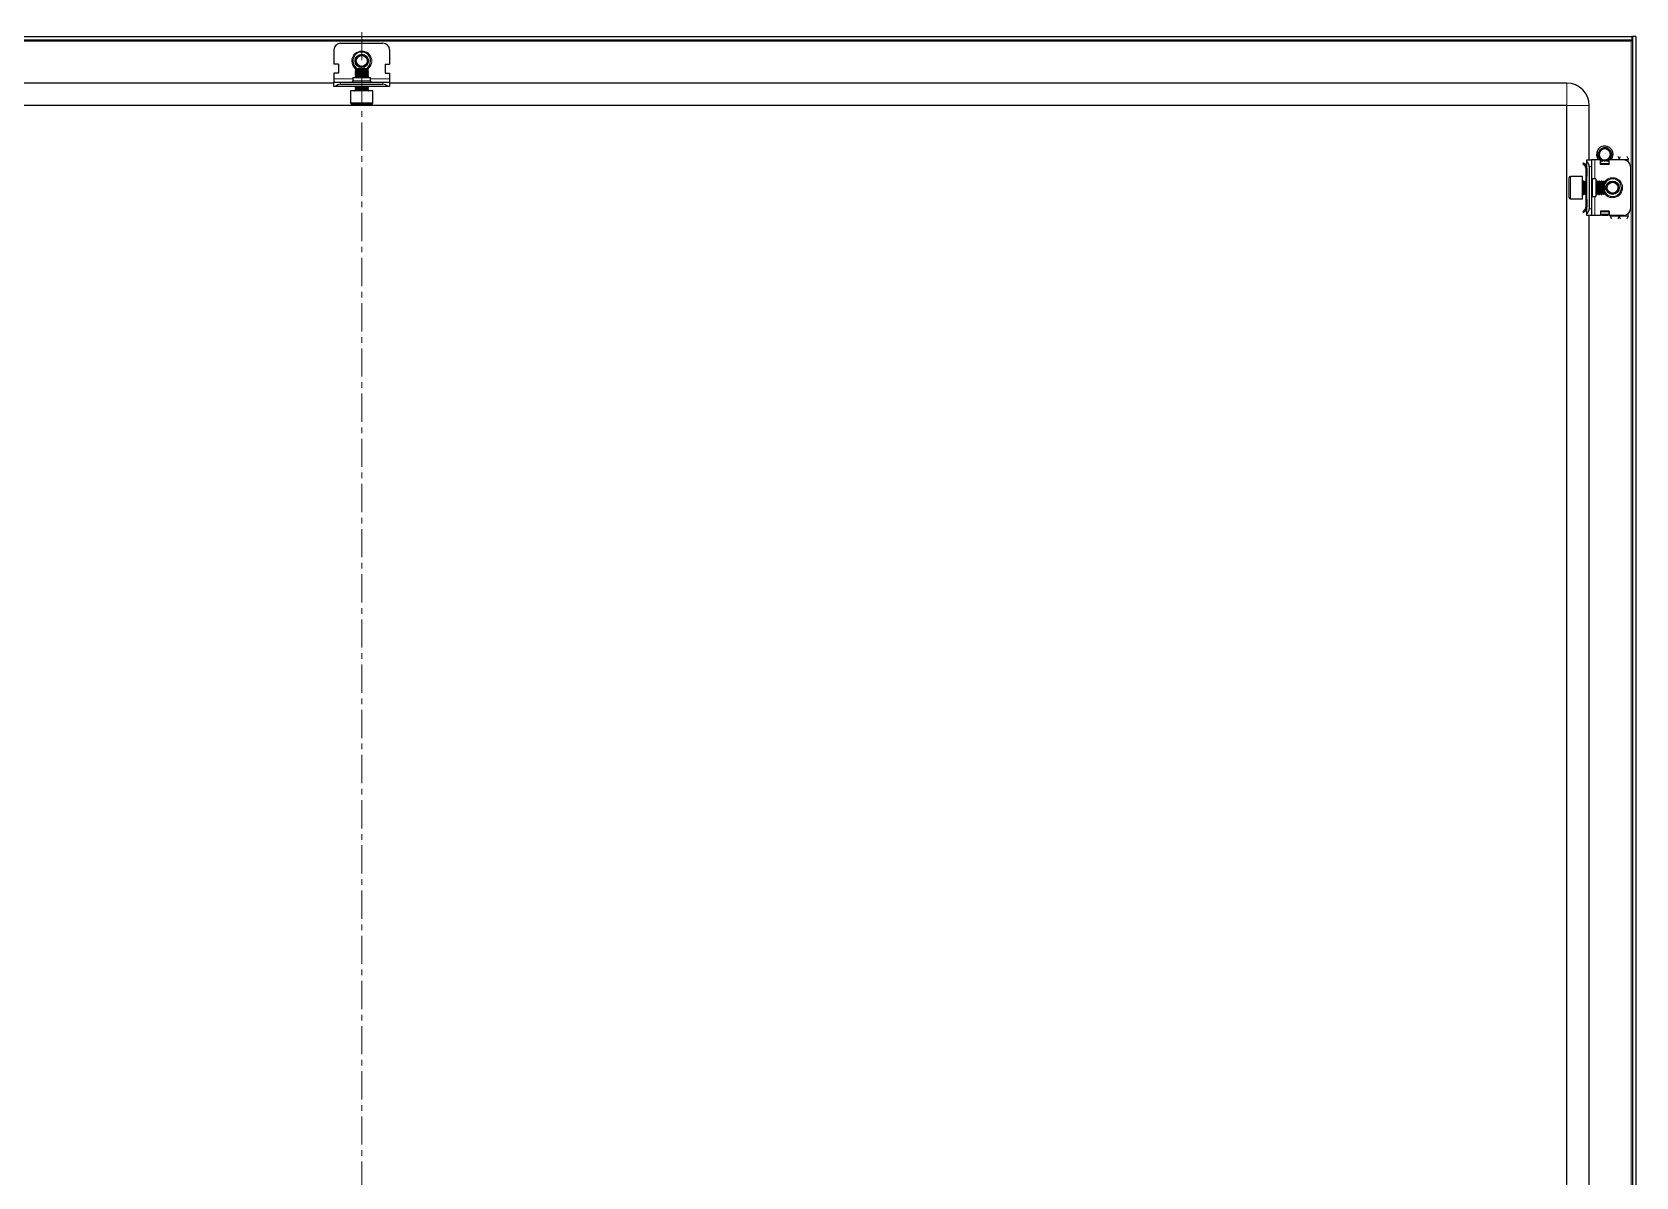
# Model space of a CAD drawing. Header units: millimetres. Extents: x -672 to 2148, y -979 to 1408.
# Drawn here: x 1427 to 2148, y 787 to 1302 of the extents above; entities that cross this region are included whole.
import ezdxf

# ---------------------------------------------------------------- set-up
doc = ezdxf.new("R2010")
doc.units = ezdxf.units.MM
doc.linetypes.add('CENTERX2', pattern=[20.32, 12.7, -2.54, 2.54, -2.54])
doc.layers.add('FORMAT', color=7, linetype='Continuous')

msp = doc.modelspace()

# ---------------------------------------------------------------- linework, layer by layer
at = {"color": 7, "linetype": 'Continuous', "lineweight": 25}
for p, q in [((1003.52, 1300.39), (2146.12, 1300.39)), ((1003.52, 1298.89), (2146.12, 1298.89)), ((2145.97, 1298.89), (2145.72, 1298.29)), ((2146.12, 1298.89), (2146.12, 1300.39)), ((2147.82, 1300.39), (2146.32, 1300.39)), ((2146.32, 1300.39), (2146.32, -860.61)), ((2147.82, 1300.39), (2147.82, -860.61)), ((1562.32, 1294.39), (1562.32, 1287.89)), ((1565.32, 1297.39), (1584.32, 1297.39)), ((1587.32, 1294.39), (1587.32, 1287.89)), ((1564.32, 1287.89), (1562.32, 1287.89)), ((1562.32, 1283.89), (1562.32, 1281.39)), ((1564.32, 1283.89), (1562.32, 1283.89)), ((1564.32, 1287.89), (1564.32, 1283.89)), ((1572.38, 1285.89), (1571.82, 1285.33)), ((1571.82, 1285.33), (1571.82, 1285.28)), ((1577.82, 1285.33), (1571.82, 1285.33)), ((1571.82, 1285.28), (1572.38, 1284.89)), ((1572.3, 1285.28), (1571.82, 1285.28)), ((1572.38, 1284.89), (1571.82, 1284.5)), ((1571.82, 1284.5), (1571.82, 1284.28)), ((1572.3, 1284.5), (1571.82, 1284.5)), ((1571.82, 1284.28), (1572.38, 1283.89)), ((1572.3, 1284.28), (1571.82, 1284.28)), ((1572.38, 1283.89), (1571.82, 1283.5)), ((1577.82, 1285.28), (1572.3, 1285.28)), ((1577.82, 1284.5), (1572.3, 1284.5)), ((1577.82, 1284.28), (1572.3, 1284.28)), ((1577.27, 1285.89), (1572.38, 1285.89)), ((1572.76, 1284.89), (1572.38, 1284.89)), ((1572.76, 1283.89), (1572.38, 1283.89)), ((1577.27, 1284.89), (1572.76, 1284.89)), ((1577.27, 1283.89), (1572.76, 1283.89)), ((1577.82, 1285.33), (1577.27, 1285.89)), ((1577.27, 1284.89), (1577.82, 1285.28)), ((1577.82, 1284.5), (1577.27, 1284.89)), ((1577.27, 1283.89), (1577.82, 1284.28)), ((1577.82, 1283.5), (1577.27, 1283.89)), ((1577.82, 1285.28), (1577.82, 1285.33)), ((1577.82, 1284.28), (1577.82, 1284.5)), ((1585.32, 1287.89), (1587.32, 1287.89)), ((1585.32, 1287.89), (1585.32, 1283.89)), ((1585.32, 1283.89), (1587.32, 1283.89)), ((1587.32, 1283.89), (1587.32, 1281.39)), ((1562.32, 1279.39), (1032.82, 1279.39)), ((1562.32, 1281.39), (1562.32, 1279.89)), ((1562.32, 1277.89), (1562.32, 1279.89)), ((1562.32, 1279.89), (1565.32, 1279.89)), ((1563.09, 1277.89), (1562.32, 1277.89)), ((1586.56, 1277.89), (1563.09, 1277.89)), ((1565.32, 1279.89), (1584.32, 1279.89)), ((1565.32, 1278.89), (1584.32, 1278.89)), ((1570.82, 1281.89), (1570.82, 1280.39)), ((1570.82, 1281.89), (1578.82, 1281.89)), ((1571.82, 1283.5), (1571.82, 1283.28)), ((1572.3, 1283.5), (1571.82, 1283.5)), ((1571.82, 1283.28), (1572.38, 1282.89)), ((1572.3, 1283.28), (1571.82, 1283.28)), ((1572.38, 1282.89), (1571.82, 1282.5)), ((1571.82, 1282.5), (1571.82, 1282.28)), ((1572.3, 1282.5), (1571.82, 1282.5)), ((1571.82, 1282.28), (1572.38, 1281.89)), ((1572.3, 1282.28), (1571.82, 1282.28)), ((1572.38, 1277.89), (1571.82, 1277.5)), ((1571.82, 1277.5), (1571.82, 1277.28)), ((1572.3, 1277.5), (1571.82, 1277.5)), ((1571.82, 1277.28), (1572.38, 1276.89)), ((1572.3, 1277.28), (1571.82, 1277.28)), ((1572.38, 1276.89), (1571.82, 1276.5)), ((1577.82, 1283.5), (1572.3, 1283.5)), ((1577.82, 1283.28), (1572.3, 1283.28)), ((1577.82, 1282.5), (1572.3, 1282.5)), ((1577.82, 1282.28), (1572.3, 1282.28)), ((1577.82, 1277.5), (1572.3, 1277.5)), ((1577.82, 1277.28), (1572.3, 1277.28)), ((1572.76, 1282.89), (1572.38, 1282.89)), ((1572.76, 1276.89), (1572.38, 1276.89)), ((1577.27, 1282.89), (1572.76, 1282.89)), ((1577.27, 1276.89), (1572.76, 1276.89)), ((1577.27, 1282.89), (1577.82, 1283.28)), ((1577.82, 1282.5), (1577.27, 1282.89)), ((1577.27, 1281.89), (1577.82, 1282.28)), ((1577.82, 1277.5), (1577.27, 1277.89)), ((1577.27, 1276.89), (1577.82, 1277.28)), ((1577.82, 1276.5), (1577.27, 1276.89)), ((1577.82, 1283.28), (1577.82, 1283.5)), ((1577.82, 1282.28), (1577.82, 1282.5)), ((1577.82, 1277.28), (1577.82, 1277.5)), ((1578.82, 1280.39), (1578.82, 1281.89)), ((1584.32, 1279.89), (1587.32, 1279.89)), ((1587.32, 1277.89), (1586.56, 1277.89)), ((1587.32, 1281.39), (1587.32, 1279.89)), ((1587.32, 1279.89), (1587.32, 1277.89)), ((2116.82, 1279.39), (1587.32, 1279.39)), ((1569.82, 1275.89), (1569.82, 1270.49)), ((1579.82, 1275.89), (1569.82, 1275.89)), ((1579.22, 1269.89), (1570.42, 1269.89)), ((1571.82, 1276.5), (1571.82, 1276.14)), ((1572.3, 1276.5), (1571.82, 1276.5)), ((1577.82, 1276.5), (1572.3, 1276.5)), ((1577.82, 1276.14), (1577.82, 1276.5)), ((1579.82, 1270.49), (1579.82, 1275.89)), ((2116.82, 1269.39), (1032.82, 1269.39)), ((2116.82, -829.61), (2116.82, 1269.39)), ((2126.82, 1244.89), (2126.82, 1269.39)), ((2130.87, 1247.89), (2130.86, 1247.84)), ((2130.91, 1248.09), (2130.9, 1248.04)), ((2130.91, 1248.09), (2130.98, 1248.33)), ((2130.96, 1248.28), (2130.95, 1248.24)), ((2131.89, 1249.68), (2131.85, 1249.65)), ((2132.2, 1249.91), (2132.4, 1250.02)), ((2132.37, 1250.01), (2132.33, 1249.99)), ((2132.38, 1249.94), (2132.33, 1249.99)), ((2132.37, 1250.01), (2132.6, 1250.1)), ((2132.56, 1250.11), (2132.51, 1250.09)), ((2132.75, 1250.19), (2132.7, 1250.17)), ((2132.75, 1250.19), (2132.98, 1250.26)), ((2132.94, 1250.26), (2132.9, 1250.24)), ((2133.13, 1250.31), (2133.09, 1250.3)), ((2134.02, 1250.38), (2133.28, 1250.31)), ((2135.52, 1249.86), (2135.48, 1249.89)), ((2135.69, 1249.74), (2135.65, 1249.77)), ((2135.84, 1249.61), (2135.81, 1249.64)), ((2135.98, 1249.47), (2135.95, 1249.5)), ((2135.98, 1249.47), (2136.1, 1249.33)), ((2136.1, 1249.35), (2136.08, 1249.36)), ((2136.11, 1248.26), (2136.28, 1247.84)), ((2124.26, 1243.53), (2123.91, 1243.17)), ((2124.88, 1242.2), (2123.91, 1243.17)), ((2125.24, 1242.55), (2124.26, 1243.53)), ((2124.88, 1242.2), (2125.24, 1242.55)), ((2125.32, 1242.89), (2125.32, 1242.49)), ((2125.32, 1241.14), (2125.82, 1241.14)), ((2125.32, 1241.14), (2125.32, 1237.64)), ((2125.62, 1243.59), (2125.82, 1243.8)), ((2125.82, 1244.89), (2127.82, 1244.89)), ((2125.82, 1244.12), (2125.82, 1244.89)), ((2125.82, 1220.65), (2125.82, 1244.12)), ((2125.82, 1241.14), (2125.82, 1237.64)), ((2126.82, 1241.89), (2126.82, 1222.89)), ((2127.82, 1244.89), (2127.82, 1241.89)), ((2129.32, 1244.89), (2127.82, 1244.89)), ((2127.82, 1241.89), (2127.82, 1222.89)), ((2131.82, 1244.89), (2129.32, 1244.89)), ((2130.82, 1247.48), (2130.85, 1247.74)), ((2130.82, 1247.48), (2130.82, 1247.43)), ((2130.84, 1247.69), (2130.83, 1247.64)), ((2130.83, 1247.28), (2130.85, 1247.52)), ((2130.83, 1247.28), (2130.83, 1247.23)), ((2130.84, 1247.08), (2130.84, 1247.03)), ((2130.87, 1246.89), (2130.87, 1246.84)), ((2130.9, 1246.7), (2130.91, 1246.66)), ((2130.95, 1246.52), (2130.96, 1246.48)), ((2131.01, 1246.35), (2131.01, 1246.34)), ((2131.6, 1245.38), (2131.63, 1245.34)), ((2131.73, 1245.24), (2131.77, 1245.2)), ((2131.82, 1242.89), (2131.82, 1244.89)), ((2132.07, 1244.07), (2131.82, 1244.22)), ((2135.82, 1242.89), (2131.82, 1242.89)), ((2132.04, 1244.97), (2131.84, 1245.16)), ((2131.88, 1245.1), (2131.92, 1245.07)), ((2132.04, 1244.97), (2132.08, 1244.94)), ((2132.07, 1244.51), (2132.42, 1244.75)), ((2132.57, 1244.51), (2132.07, 1244.16)), ((2132.07, 1244.16), (2132.07, 1244.51)), ((2132.07, 1243.24), (2132.07, 1244.16)), ((2132.07, 1242.89), (2132.07, 1243.24)), ((2132.21, 1244.86), (2132.26, 1244.83)), ((2132.39, 1244.75), (2132.25, 1244.87)), ((2132.39, 1244.75), (2132.39, 1244.86)), ((2132.39, 1244.75), (2132.43, 1244.73)), ((2132.57, 1244.51), (2132.97, 1244.51)), ((2132.93, 1244.53), (2132.73, 1244.63)), ((2132.75, 1244.59), (2132.79, 1244.57)), ((2132.93, 1244.53), (2132.97, 1244.51)), ((2133.1, 1244.48), (2133.15, 1244.46)), ((2134.27, 1244.43), (2134.09, 1244.4)), ((2134.42, 1244.45), (2134.47, 1244.46)), ((2134.8, 1244.55), (2134.61, 1244.51)), ((2134.66, 1244.51), (2135.07, 1244.51)), ((2135.57, 1244.16), (2135.07, 1244.51)), ((2135.36, 1244.81), (2135.1, 1244.69)), ((2135.17, 1244.8), (2135.57, 1244.51)), ((2135.57, 1244.51), (2135.57, 1244.16)), ((2135.57, 1244.16), (2135.57, 1243.24)), ((2135.57, 1243.24), (2135.57, 1242.89)), ((2135.82, 1244.22), (2135.62, 1244.1)), ((2135.62, 1244.1), (2135.62, 1242.89)), ((2135.82, 1242.89), (2135.82, 1244.89)), ((2142.32, 1244.89), (2135.82, 1244.89)), ((2136.09, 1245.42), (2135.93, 1245.3)), ((2136.59, 1246.27), (2136.49, 1246.08)), ((2136.6, 1246.27), (2136.5, 1246.09)), ((2136.66, 1246.41), (2136.67, 1246.45)), ((2136.71, 1246.59), (2136.73, 1246.63)), ((2136.82, 1247.19), (2136.76, 1246.88)), ((2136.76, 1246.78), (2136.77, 1246.83)), ((2136.8, 1246.99), (2136.8, 1247.03)), ((2136.82, 1247.39), (2136.82, 1247.38)), ((2136.82, 1247.19), (2136.82, 1247.24)), ((2144.32, 1244.12), (2144.32, 1245.14)), ((2145.32, 1241.89), (2145.32, 1222.89)), ((2117.82, 1227.99), (2117.82, 1236.79)), ((2123.82, 1237.39), (2118.42, 1237.39)), ((2123.82, 1227.39), (2123.82, 1237.39)), ((2124.43, 1235.39), (2124.07, 1235.39)), ((2124.82, 1234.83), (2124.43, 1235.39)), ((2124.43, 1234.92), (2124.43, 1235.39)), ((2124.43, 1229.39), (2124.43, 1234.92)), ((2125.21, 1235.39), (2124.82, 1234.83)), ((2124.82, 1234.45), (2124.82, 1234.83)), ((2124.82, 1229.94), (2124.82, 1234.45)), ((2125.43, 1235.39), (2125.21, 1235.39)), ((2125.21, 1234.92), (2125.21, 1235.39)), ((2125.21, 1229.39), (2125.21, 1234.92)), ((2125.82, 1237.64), (2125.32, 1237.64)), ((2125.32, 1237.64), (2125.32, 1235.39)), ((2125.82, 1234.83), (2125.43, 1235.39)), ((2125.43, 1234.92), (2125.43, 1235.39)), ((2125.43, 1229.39), (2125.43, 1234.92)), ((2129.82, 1236.39), (2128.32, 1236.39)), ((2129.82, 1236.39), (2129.82, 1228.39)), ((2130.21, 1235.39), (2129.82, 1234.83)), ((2130.43, 1235.39), (2130.21, 1235.39)), ((2130.21, 1234.92), (2130.21, 1235.39)), ((2130.21, 1229.39), (2130.21, 1234.92)), ((2130.82, 1234.83), (2130.43, 1235.39)), ((2130.43, 1234.92), (2130.43, 1235.39)), ((2130.43, 1229.39), (2130.43, 1234.92)), ((2131.21, 1235.39), (2130.82, 1234.83)), ((2130.82, 1234.45), (2130.82, 1234.83)), ((2130.82, 1229.94), (2130.82, 1234.45)), ((2131.43, 1235.39), (2131.21, 1235.39)), ((2131.21, 1234.92), (2131.21, 1235.39)), ((2131.21, 1229.39), (2131.21, 1234.92)), ((2131.82, 1234.83), (2131.43, 1235.39)), ((2131.43, 1234.92), (2131.43, 1235.39)), ((2131.43, 1229.39), (2131.43, 1234.92)), ((2132.21, 1235.39), (2131.82, 1234.83)), ((2131.82, 1234.45), (2131.82, 1234.83)), ((2131.82, 1229.94), (2131.82, 1234.45)), ((2132.43, 1235.39), (2132.21, 1235.39)), ((2132.21, 1234.92), (2132.21, 1235.39)), ((2132.21, 1229.39), (2132.21, 1234.92)), ((2132.82, 1234.83), (2132.43, 1235.39)), ((2132.43, 1234.92), (2132.43, 1235.39)), ((2132.43, 1229.39), (2132.43, 1234.92)), ((2133.21, 1235.39), (2132.82, 1234.83)), ((2132.82, 1234.45), (2132.82, 1234.83)), ((2132.82, 1229.94), (2132.82, 1234.45)), ((2133.27, 1235.39), (2133.21, 1235.39)), ((2133.21, 1234.92), (2133.21, 1235.39)), ((2133.21, 1229.39), (2133.21, 1234.92)), ((2133.82, 1234.83), (2133.27, 1235.39)), ((2133.27, 1229.39), (2133.27, 1235.39)), ((2133.82, 1229.94), (2133.82, 1234.83)), ((2118.42, 1227.39), (2123.82, 1227.39)), ((2124.07, 1229.39), (2124.43, 1229.39)), ((2124.43, 1229.39), (2124.82, 1229.94)), ((2124.82, 1229.94), (2125.21, 1229.39)), ((2125.21, 1229.39), (2125.43, 1229.39)), ((2125.32, 1229.39), (2125.32, 1227.14)), ((2125.32, 1227.14), (2125.82, 1227.14)), ((2125.32, 1227.14), (2125.32, 1223.64)), ((2125.43, 1229.39), (2125.82, 1229.94)), ((2125.82, 1227.14), (2125.82, 1223.64)), ((2128.32, 1228.39), (2129.82, 1228.39)), ((2129.82, 1229.94), (2130.21, 1229.39)), ((2130.21, 1229.39), (2130.43, 1229.39)), ((2130.43, 1229.39), (2130.82, 1229.94)), ((2130.82, 1229.94), (2131.21, 1229.39)), ((2131.21, 1229.39), (2131.43, 1229.39)), ((2131.43, 1229.39), (2131.82, 1229.94)), ((2131.82, 1229.94), (2132.21, 1229.39)), ((2132.21, 1229.39), (2132.43, 1229.39)), ((2132.43, 1229.39), (2132.82, 1229.94)), ((2132.82, 1229.94), (2133.21, 1229.39)), ((2133.21, 1229.39), (2133.27, 1229.39)), ((2133.27, 1229.39), (2133.82, 1229.94)), ((2124.88, 1222.58), (2123.91, 1221.6)), ((2124.26, 1221.25), (2123.91, 1221.6)), ((2125.24, 1222.22), (2124.26, 1221.25)), ((2124.88, 1222.58), (2125.24, 1222.22)), ((2125.32, 1223.64), (2125.82, 1223.64)), ((2125.32, 1221.89), (2125.32, 1222.35)), ((2125.82, 1220.97), (2125.62, 1221.18)), ((2125.82, 1219.89), (2125.82, 1220.65)), ((2127.82, 1219.89), (2125.82, 1219.89)), ((2126.82, 544.89), (2126.82, 1219.89)), ((2127.82, 1222.89), (2127.82, 1219.89)), ((2129.32, 1219.89), (2127.82, 1219.89)), ((2131.82, 1219.89), (2129.32, 1219.89)), ((2135.82, 1221.89), (2131.82, 1221.89)), ((2131.82, 1221.89), (2131.82, 1219.89)), ((2132.07, 1221.53), (2132.07, 1221.89)), ((2132.07, 1220.62), (2132.07, 1221.53)), ((2132.07, 1220.62), (2132.57, 1220.27)), ((2132.07, 1220.27), (2132.07, 1220.62)), ((2132.57, 1219.91), (2132.07, 1220.27)), ((2135.07, 1220.27), (2132.57, 1220.27)), ((2132.57, 1220.27), (2132.57, 1219.91)), ((2135.07, 1219.91), (2132.57, 1219.91)), ((2135.07, 1220.27), (2135.57, 1220.62)), ((2135.07, 1219.91), (2135.07, 1220.27)), ((2135.57, 1220.27), (2135.07, 1219.91)), ((2135.57, 1221.89), (2135.57, 1221.53)), ((2135.57, 1221.53), (2135.57, 1220.62)), ((2135.57, 1220.62), (2135.57, 1220.27)), ((2135.62, 1221.89), (2135.62, 1220.01)), ((2135.62, 1220.01), (2135.82, 1220.01)), ((2135.82, 1221.89), (2135.82, 1219.89)), ((2142.32, 1219.89), (2135.82, 1219.89)), ((2136.32, 1219.64), (2136.32, 1219.89)), ((2144.32, 1219.64), (2144.32, 1220.65))]:
    msp.add_line(p, q, dxfattribs=at)
at = {"color": 8, "linetype": 'Continuous', "lineweight": 18}
for p, q in [((1003.92, 1298.29), (2145.72, 1298.29)), ((2145.72, 1298.29), (2145.72, -858.51)), ((1562.32, 1281.39), (1570.82, 1281.39)), ((1565.32, 1279.89), (1565.32, 1278.89)), ((1570.82, 1280.39), (1578.82, 1280.39)), ((1578.82, 1281.39), (1587.32, 1281.39)), ((1584.32, 1278.89), (1584.32, 1279.89)), ((2116.82, 1269.39), (2116.82, 1279.39)), ((1569.82, 1270.49), (1579.82, 1270.49)), ((1571.82, 1276.14), (1576.44, 1276.14)), ((1576.44, 1276.14), (1577.82, 1276.14)), ((2116.82, 1269.39), (2126.82, 1269.39)), ((2125.82, 1242.89), (2125.32, 1242.89)), ((2125.82, 1243.39), (2125.62, 1243.59)), ((2127.82, 1241.89), (2126.82, 1241.89)), ((2129.32, 1244.89), (2129.32, 1236.39)), ((2135.57, 1243.24), (2132.07, 1243.24)), ((2136.82, 1245.14), (2140.32, 1245.14)), ((2144.32, 1245.14), (2140.32, 1245.14)), ((2118.42, 1237.39), (2118.42, 1227.39)), ((2124.07, 1235.39), (2124.07, 1230.77)), ((2128.32, 1236.39), (2128.32, 1228.39)), ((2124.07, 1230.77), (2124.07, 1229.39)), ((2129.32, 1228.39), (2129.32, 1219.89)), ((2125.82, 1221.89), (2125.32, 1221.89)), ((2125.82, 1221.39), (2125.62, 1221.18)), ((2126.82, 1222.89), (2127.82, 1222.89)), ((2132.07, 1221.53), (2135.57, 1221.53)), ((2140.32, 1219.64), (2136.32, 1219.64)), ((2144.32, 1219.64), (2140.32, 1219.64))]:
    msp.add_line(p, q, dxfattribs=at)
at = {"color": 7, "linetype": 'Continuous', "lineweight": 25}
for centre, radius in [((1574.82, 1289.39), 3), ((1574.82, 1289.39), 2.76), ((1574.82, 1289.39), 2.45), ((2137.32, 1232.39), 3), ((2137.32, 1232.39), 2.76), ((2137.32, 1232.39), 2.45)]:
    msp.add_circle(centre, radius, dxfattribs=at)
for centre, radius, start, end in [((1565.32, 1294.39), 3, 90, 180), ((1574.82, 1289.39), 4, 0, 241.04498), ((1584.32, 1294.39), 3, 0, 90), ((1574.82, 1289.39), 4, 298.95502, 0), ((1565.32, 1275.89), 3, 90, 138.18969), ((1570.32, 1280.39), 0.5, 270, 0), ((1579.32, 1280.39), 0.5, 180, 270), ((1584.32, 1275.89), 3, 41.81031, 90), ((2116.82, 1269.39), 10, 0, 90), ((1570.42, 1270.49), 0.6, 180, 270), ((1571.57, 1276.14), 0.25, 270, 0), ((1578.07, 1276.14), 0.25, 180, 270), ((1579.22, 1270.49), 0.6, 270, 0), ((2133.82, 1247.39), 3.75, 0, 221.81031), ((2133.82, 1247.39), 2.5, 168.59442, 228.59442), ((2133.82, 1247.39), 2.5, 108.59442, 168.59442), ((2133.82, 1247.39), 2.5, 75.88813, 108.59442), ((2133.82, 1247.39), 3, 59.92857, 86.21929), ((2133.82, 1247.39), 3, 360, 40.74374), ((2133.82, 1247.39), 2.5, 348.59442, 10.51652), ((2126.32, 1242.89), 1, 135, 180), ((2123.82, 1241.89), 3, 0, 48.18969), ((2133.82, 1247.39), 2.5, 228.59442, 288.59442), ((2133.82, 1247.39), 2.5, 288.59442, 348.59442), ((2133.82, 1247.39), 3.75, 318.18969, 0), ((2142.32, 1241.89), 3, 360, 90), ((2118.42, 1236.79), 0.6, 90, 180), ((2124.07, 1235.64), 0.25, 180, 270), ((2128.32, 1236.89), 0.5, 180, 270), ((2137.32, 1232.39), 4, 270, 151.04498), ((2118.42, 1227.99), 0.6, 180, 270), ((2124.07, 1229.14), 0.25, 90, 180), ((2128.32, 1227.89), 0.5, 90, 180), ((2137.32, 1232.39), 4, 208.95502, 270), ((2126.32, 1221.89), 1, 180, 225), ((2123.82, 1222.89), 3, 311.81031, 0), ((2142.32, 1222.89), 3, 270, 360)]:
    msp.add_arc(centre, radius, start, end, dxfattribs=at)
at = {"color": 8, "linetype": 'Continuous', "lineweight": 18}
for centre, start, end in [((1574.82, 1289.39), 305.46217, 180), ((1574.82, 1289.39), 180, 234.53783), ((2137.32, 1232.39), 215.46217, 90), ((2137.32, 1232.39), 90, 144.53783)]:
    msp.add_arc(centre, 4.5, start, end, dxfattribs=at)
at = {"color": 7, "linetype": 'Continuous', "lineweight": 25}
msp.add_open_spline([(2145.72, 1298.29), (2145.76, 1298.37), (2145.82, 1298.52), (2145.92, 1298.72), (2146.02, 1298.86), (2146.09, 1298.88), (2146.12, 1298.89)], degree=3, dxfattribs=at)
for points, knots in [([(2146.32, 1300.39), (2146.31, 1300.21), (2146.29, 1299.84), (2146.21, 1299.47), (2146.13, 1299.28), (2146.12, 1299.27)], [0, 0, 0, 0, 0.48755, 0.97507, 1, 1, 1, 1]), ([(2131.3, 1247.7), (2131.28, 1247.72), (2131.22, 1247.77), (2131.14, 1247.81), (2131.04, 1247.84), (2130.95, 1247.85), (2130.89, 1247.85), (2130.86, 1247.84)], [0, 0, 0, 0, 0.19243, 0.403622, 0.614801, 0.805152, 1, 1, 1, 1]), ([(2130.87, 1247.89), (2130.9, 1247.9), (2130.97, 1247.92), (2131.06, 1247.92), (2131.15, 1247.91), (2131.23, 1247.88), (2131.29, 1247.84), (2131.33, 1247.8), (2131.34, 1247.79)], [0, 0, 0, 0, 0.205811, 0.38496, 0.558827, 0.724121, 0.878934, 1, 1, 1, 1]), ([(2131.33, 1247.84), (2131.31, 1247.86), (2131.26, 1247.91), (2131.18, 1247.97), (2131.09, 1248.01), (2131, 1248.04), (2130.93, 1248.04), (2130.9, 1248.04)], [0, 0, 0, 0, 0.1831114, 0.3815333, 0.5799128, 0.7871112, 1, 1, 1, 1]), ([(2130.91, 1248.09), (2130.94, 1248.1), (2131.01, 1248.1), (2131.1, 1248.09), (2131.18, 1248.06), (2131.25, 1248.02), (2131.31, 1247.97), (2131.34, 1247.93), (2131.36, 1247.92)], [0, 0, 0, 0, 0.207037, 0.38272, 0.55212, 0.712365, 0.86221, 1, 1, 1, 1]), ([(2130.95, 1248.22), (2130.95, 1248.24), (2130.97, 1248.36), (2131.02, 1248.46), (2131.06, 1248.54)], [0, 0, 0, 0, 0.218168, 1, 1, 1, 1]), ([(2131.37, 1247.93), (2131.36, 1247.95), (2131.33, 1247.99), (2131.28, 1248.06), (2131.2, 1248.13), (2131.12, 1248.18), (2131.03, 1248.22), (2130.97, 1248.23), (2130.95, 1248.24)], [0, 0, 0, 0, 0.112687, 0.266978, 0.464332, 0.661607, 0.829157, 1, 1, 1, 1]), ([(2130.96, 1248.28), (2130.99, 1248.28), (2131.05, 1248.28), (2131.13, 1248.25), (2131.21, 1248.22), (2131.27, 1248.17), (2131.32, 1248.11), (2131.36, 1248.06), (2131.37, 1248.01), (2131.38, 1248)], [0, 0, 0, 0, 0.164802, 0.328662, 0.485343, 0.633184, 0.771489, 0.900657, 1, 1, 1, 1]), ([(2131.37, 1247.88), (2131.37, 1247.85), (2131.35, 1247.77), (2131.29, 1247.67), (2131.22, 1247.59), (2131.16, 1247.53), (2131.09, 1247.47), (2131.03, 1247.44), (2131, 1247.43), (2130.99, 1247.43)], [0, 0, 0, 0, 0.1251657, 0.3367685, 0.4886747, 0.6403706, 0.7919615, 0.9435026, 1, 1, 1, 1]), ([(2132.36, 1249.94), (2132.29, 1249.89), (2131.94, 1249.66), (2131.45, 1249.15), (2131.22, 1248.6), (2131.12, 1248.36)], [0, 0, 0, 0, 0.128781, 0.613629, 1, 1, 1, 1]), ([(2131.12, 1248.36), (2131.13, 1248.35), (2131.16, 1248.34), (2131.21, 1248.32), (2131.27, 1248.27), (2131.32, 1248.21), (2131.36, 1248.14), (2131.39, 1248.04), (2131.38, 1247.94), (2131.37, 1247.89), (2131.37, 1247.88)], [0, 0, 0, 0, 0.022761, 0.192243, 0.346896, 0.477535, 0.588677, 0.783334, 0.968624, 1, 1, 1, 1]), ([(2131.39, 1247.95), (2131.38, 1247.99), (2131.37, 1248.05), (2131.33, 1248.13), (2131.28, 1248.21), (2131.23, 1248.28), (2131.17, 1248.32), (2131.13, 1248.35), (2131.12, 1248.36)], [0, 0, 0, 0, 0.182737, 0.363423, 0.543947, 0.724373, 0.904747, 1, 1, 1, 1]), ([(2133.03, 1249.76), (2133.01, 1249.75), (2132.97, 1249.74), (2132.89, 1249.73), (2132.79, 1249.73), (2132.7, 1249.74), (2132.61, 1249.76), (2132.53, 1249.8), (2132.46, 1249.85), (2132.4, 1249.89), (2132.37, 1249.93), (2132.36, 1249.94)], [0, 0, 0, 0, 0.04296, 0.1733, 0.274263, 0.401081, 0.527716, 0.654259, 0.780759, 0.936852, 1, 1, 1, 1]), ([(2132.37, 1250.01), (2132.41, 1250), (2132.46, 1249.96), (2132.53, 1249.89), (2132.58, 1249.82), (2132.59, 1249.78), (2132.6, 1249.77)], [0, 0, 0, 0, 0.319514, 0.608493, 0.891527, 1, 1, 1, 1]), ([(2132.67, 1249.75), (2132.67, 1249.75), (2132.67, 1249.79), (2132.65, 1249.85), (2132.62, 1249.94), (2132.57, 1250.02), (2132.53, 1250.07), (2132.51, 1250.09)], [0, 0, 0, 0, 0.00279, 0.269575, 0.536371, 0.765499, 1, 1, 1, 1]), ([(2132.56, 1250.11), (2132.59, 1250.09), (2132.64, 1250.04), (2132.7, 1249.97), (2132.75, 1249.89), (2132.77, 1249.81), (2132.78, 1249.75), (2132.78, 1249.73)], [0, 0, 0, 0, 0.234253, 0.442787, 0.646465, 0.841043, 1, 1, 1, 1]), ([(2132.81, 1249.73), (2132.82, 1249.76), (2132.83, 1249.82), (2132.82, 1249.92), (2132.79, 1250.01), (2132.76, 1250.1), (2132.72, 1250.15), (2132.7, 1250.17)], [0, 0, 0, 0, 0.181695, 0.396783, 0.61186, 0.803681, 1, 1, 1, 1]), ([(2132.75, 1250.19), (2132.78, 1250.16), (2132.82, 1250.12), (2132.88, 1250.03), (2132.91, 1249.95), (2132.92, 1249.87), (2132.92, 1249.8), (2132.91, 1249.75), (2132.91, 1249.73)], [0, 0, 0, 0, 0.208724, 0.39105, 0.568219, 0.73683, 0.894853, 1, 1, 1, 1]), ([(2132.93, 1249.74), (2132.94, 1249.74), (2132.95, 1249.78), (2132.97, 1249.86), (2132.98, 1249.96), (2132.97, 1250.06), (2132.94, 1250.15), (2132.91, 1250.21), (2132.9, 1250.24)], [0, 0, 0, 0, 0.043388, 0.23288, 0.422274, 0.611632, 0.803279, 1, 1, 1, 1]), ([(2132.94, 1250.26), (2132.96, 1250.23), (2133.01, 1250.18), (2133.04, 1250.09), (2133.06, 1250), (2133.07, 1249.92), (2133.05, 1249.85), (2133.04, 1249.79), (2133.02, 1249.76), (2133.02, 1249.76)], [0, 0, 0, 0, 0.198483, 0.367712, 0.531083, 0.685778, 0.830503, 0.965152, 1, 1, 1, 1]), ([(2133.28, 1250.31), (2133.28, 1250.29), (2133.3, 1250.25), (2133.32, 1250.17), (2133.32, 1250.09), (2133.3, 1250.02), (2133.27, 1249.93), (2133.2, 1249.85), (2133.11, 1249.79), (2133.05, 1249.77), (2133.03, 1249.76)], [0, 0, 0, 0, 0.098631, 0.238541, 0.378532, 0.49895, 0.601027, 0.777401, 0.9101, 1, 1, 1, 1]), ([(2133.04, 1249.78), (2133.06, 1249.8), (2133.08, 1249.85), (2133.11, 1249.93), (2133.13, 1250.03), (2133.13, 1250.16), (2133.1, 1250.24), (2133.09, 1250.3)], [0, 0, 0, 0, 0.13286, 0.29106, 0.491007, 0.69089, 1, 1, 1, 1]), ([(2133.13, 1250.31), (2133.15, 1250.28), (2133.18, 1250.23), (2133.2, 1250.15), (2133.21, 1250.06), (2133.2, 1249.98), (2133.18, 1249.89), (2133.13, 1249.83), (2133.11, 1249.79)], [0, 0, 0, 0, 0.16279, 0.324686, 0.479688, 0.626058, 0.76302, 1, 1, 1, 1]), ([(2133.13, 1249.81), (2133.13, 1249.81), (2133.16, 1249.84), (2133.2, 1249.89), (2133.24, 1249.97), (2133.27, 1250.06), (2133.29, 1250.16), (2133.29, 1250.24), (2133.28, 1250.29), (2133.28, 1250.31)], [0, 0, 0, 0, 0.036757, 0.196192, 0.355485, 0.51469, 0.719746, 0.882005, 1, 1, 1, 1]), ([(2134.43, 1249.81), (2134.72, 1249.76), (2135.01, 1249.71), (2135.28, 1249.58), (2135.29, 1249.57)], [0, 0, 0, 0, 0.965671, 1, 1, 1, 1]), ([(2134.43, 1249.81), (2134.53, 1249.77), (2134.66, 1249.72), (2134.79, 1249.64), (2134.83, 1249.62)], [0, 0, 0, 0, 0.681733, 1, 1, 1, 1]), ([(2134.83, 1249.62), (2134.91, 1249.58), (2135.23, 1249.43), (2135.74, 1249.01), (2135.99, 1248.51), (2136.11, 1248.26)], [0, 0, 0, 0, 0.130652, 0.560007, 1, 1, 1, 1]), ([(2135.29, 1249.57), (2135.28, 1249.59), (2135.27, 1249.64), (2135.27, 1249.71), (2135.27, 1249.8), (2135.29, 1249.89), (2135.31, 1249.95), (2135.33, 1249.98)], [0, 0, 0, 0, 0.113604, 0.31095, 0.508229, 0.75166, 1, 1, 1, 1]), ([(2135.34, 1249.97), (2135.34, 1249.94), (2135.34, 1249.87), (2135.31, 1249.77), (2135.29, 1249.71), (2135.27, 1249.69), (2135.27, 1249.69)], [0, 0, 0, 0, 0.357139, 0.680979, 0.998183, 1, 1, 1, 1]), ([(2135.28, 1249.6), (2135.3, 1249.62), (2135.35, 1249.65), (2135.41, 1249.73), (2135.45, 1249.81), (2135.47, 1249.86), (2135.48, 1249.89)], [0, 0, 0, 0, 0.228254, 0.510351, 0.752319, 1, 1, 1, 1]), ([(2135.89, 1249.17), (2135.87, 1249.17), (2135.83, 1249.15), (2135.74, 1249.15), (2135.65, 1249.16), (2135.56, 1249.2), (2135.48, 1249.25), (2135.39, 1249.33), (2135.32, 1249.45), (2135.3, 1249.54), (2135.29, 1249.57)], [0, 0, 0, 0, 0.0736464, 0.1695635, 0.351373, 0.4388934, 0.519676, 0.6829056, 0.8511995, 1, 1, 1, 1]), ([(2135.52, 1249.86), (2135.51, 1249.83), (2135.51, 1249.76), (2135.47, 1249.67), (2135.43, 1249.59), (2135.37, 1249.53), (2135.33, 1249.5), (2135.32, 1249.49)], [0, 0, 0, 0, 0.240212, 0.454711, 0.664287, 0.864517, 1, 1, 1, 1]), ([(2135.33, 1249.45), (2135.36, 1249.46), (2135.41, 1249.49), (2135.49, 1249.54), (2135.56, 1249.61), (2135.61, 1249.69), (2135.63, 1249.74), (2135.65, 1249.77)], [0, 0, 0, 0, 0.172104, 0.391099, 0.610089, 0.802801, 1, 1, 1, 1]), ([(2135.69, 1249.74), (2135.68, 1249.7), (2135.66, 1249.64), (2135.62, 1249.55), (2135.56, 1249.48), (2135.5, 1249.42), (2135.44, 1249.38), (2135.4, 1249.37), (2135.38, 1249.37)], [0, 0, 0, 0, 0.209239, 0.392702, 0.571062, 0.740844, 0.899958, 1, 1, 1, 1]), ([(2135.39, 1249.35), (2135.4, 1249.35), (2135.45, 1249.35), (2135.52, 1249.38), (2135.61, 1249.42), (2135.69, 1249.48), (2135.76, 1249.56), (2135.79, 1249.61), (2135.81, 1249.64)], [0, 0, 0, 0, 0.0505, 0.241124, 0.431653, 0.622154, 0.808692, 1, 1, 1, 1]), ([(2135.84, 1249.61), (2135.83, 1249.57), (2135.81, 1249.51), (2135.75, 1249.43), (2135.69, 1249.37), (2135.62, 1249.33), (2135.55, 1249.3), (2135.49, 1249.28), (2135.46, 1249.28), (2135.46, 1249.28)], [0, 0, 0, 0, 0.198035, 0.367663, 0.531495, 0.686664, 0.831818, 0.981917, 1, 1, 1, 1]), ([(2135.47, 1249.27), (2135.47, 1249.27), (2135.51, 1249.26), (2135.57, 1249.27), (2135.66, 1249.29), (2135.74, 1249.33), (2135.82, 1249.37), (2135.89, 1249.43), (2135.93, 1249.48), (2135.95, 1249.5)], [0, 0, 0, 0, 0.018281, 0.175639, 0.332896, 0.490097, 0.647274, 0.821632, 1, 1, 1, 1]), ([(2135.98, 1249.47), (2135.97, 1249.44), (2135.94, 1249.39), (2135.88, 1249.33), (2135.81, 1249.27), (2135.74, 1249.24), (2135.67, 1249.22), (2135.59, 1249.21), (2135.54, 1249.22), (2135.52, 1249.23)], [0, 0, 0, 0, 0.159446, 0.318034, 0.469983, 0.61348, 0.747649, 0.872856, 1, 1, 1, 1]), ([(2135.53, 1249.22), (2135.56, 1249.21), (2135.62, 1249.19), (2135.71, 1249.2), (2135.78, 1249.21), (2135.87, 1249.23), (2135.97, 1249.27), (2136.04, 1249.33), (2136.08, 1249.36)], [0, 0, 0, 0, 0.149407, 0.278563, 0.407661, 0.536722, 0.727045, 1, 1, 1, 1]), ([(2136.1, 1249.35), (2136.08, 1249.32), (2136.05, 1249.27), (2135.98, 1249.22), (2135.93, 1249.18), (2135.9, 1249.17), (2135.89, 1249.17)], [0, 0, 0, 0, 0.315056, 0.630194, 0.945514, 1, 1, 1, 1]), ([(2135.89, 1249.17), (2135.92, 1249.15), (2136.16, 1248.92), (2136.51, 1248.46), (2136.75, 1247.85), (2136.8, 1247.51), (2136.82, 1247.39)], [0, 0, 0, 0, 0.050685, 0.485619, 0.826643, 1, 1, 1, 1]), ([(2136.33, 1247.05), (2136.34, 1247.16), (2136.36, 1247.43), (2136.31, 1247.69), (2136.28, 1247.84)], [0, 0, 0, 0, 0.4085207, 1, 1, 1, 1]), ([(2125.32, 1241.14), (2125.3, 1241.33), (2125.27, 1241.62), (2125.09, 1241.97), (2124.95, 1242.12), (2124.88, 1242.2)], [0, 0, 0, 0, 0.4850424, 0.7384039, 1, 1, 1, 1]), ([(2125.82, 1241.14), (2125.8, 1241.38), (2125.75, 1241.86), (2125.46, 1242.32), (2125.26, 1242.52), (2125.24, 1242.55)], [0, 0, 0, 0, 0.461863, 0.923726, 1, 1, 1, 1]), ([(2130.82, 1247.48), (2130.86, 1247.5), (2130.92, 1247.53), (2131.02, 1247.55), (2131.1, 1247.56), (2131.15, 1247.55), (2131.17, 1247.54)], [0, 0, 0, 0, 0.293779, 0.558982, 0.818494, 1, 1, 1, 1]), ([(2131.05, 1247.46), (2131.03, 1247.46), (2130.98, 1247.46), (2130.91, 1247.46), (2130.85, 1247.44), (2130.82, 1247.43)], [0, 0, 0, 0, 0.236131, 0.613435, 1, 1, 1, 1]), ([(2131.6, 1245.38), (2131.48, 1245.53), (2131.19, 1245.88), (2130.9, 1246.54), (2130.85, 1247.05), (2130.82, 1247.3)], [0, 0, 0, 0, 0.274163, 0.639603, 1, 1, 1, 1]), ([(2131.22, 1247.59), (2131.21, 1247.59), (2131.18, 1247.61), (2131.11, 1247.64), (2131.01, 1247.65), (2130.92, 1247.66), (2130.86, 1247.64), (2130.83, 1247.64)], [0, 0, 0, 0, 0.050156, 0.304513, 0.55888, 0.776903, 1, 1, 1, 1]), ([(2130.84, 1247.69), (2130.87, 1247.7), (2130.94, 1247.73), (2131.03, 1247.74), (2131.12, 1247.74), (2131.21, 1247.71), (2131.26, 1247.69), (2131.28, 1247.68), (2131.29, 1247.68)], [0, 0, 0, 0, 0.227908, 0.430276, 0.627707, 0.816134, 0.99284, 1, 1, 1, 1]), ([(2130.93, 1246.64), (2130.92, 1246.69), (2130.86, 1246.84), (2130.84, 1247), (2130.84, 1247.12)], [0, 0, 0, 0, 0.28291, 1, 1, 1, 1]), ([(2131.13, 1246.09), (2131.11, 1246.12), (2131.02, 1246.26), (2130.98, 1246.42), (2130.94, 1246.55)], [0, 0, 0, 0, 0.192577, 1, 1, 1, 1]), ([(2130.99, 1247.43), (2130.99, 1247.35), (2131.01, 1246.96), (2131.19, 1246.29), (2131.55, 1245.81), (2131.72, 1245.59)], [0, 0, 0, 0, 0.108003, 0.585763, 1, 1, 1, 1]), ([(2131.51, 1245.51), (2131.47, 1245.54), (2131.33, 1245.68), (2131.24, 1245.85), (2131.18, 1245.98)], [0, 0, 0, 0, 0.288707, 1, 1, 1, 1]), ([(2131.6, 1245.38), (2131.61, 1245.4), (2131.65, 1245.45), (2131.71, 1245.51), (2131.78, 1245.55), (2131.85, 1245.58), (2131.93, 1245.59), (2131.99, 1245.6), (2132.03, 1245.59), (2132.04, 1245.58)], [0, 0, 0, 0, 0.169226, 0.337427, 0.497935, 0.649179, 0.790582, 0.922688, 1, 1, 1, 1]), ([(2132.09, 1245.54), (2132.08, 1245.54), (2132.01, 1245.55), (2131.92, 1245.53), (2131.81, 1245.48), (2131.71, 1245.43), (2131.66, 1245.37), (2131.63, 1245.34)], [0, 0, 0, 0, 0.046579, 0.362688, 0.551736, 0.740753, 1, 1, 1, 1]), ([(2131.72, 1245.59), (2131.73, 1245.59), (2131.76, 1245.61), (2131.81, 1245.62), (2131.9, 1245.63), (2132, 1245.62), (2132.1, 1245.57), (2132.15, 1245.53), (2132.17, 1245.51)], [0, 0, 0, 0, 0.0458661, 0.2307436, 0.3874614, 0.6582461, 0.861978, 1, 1, 1, 1]), ([(2132.09, 1245.58), (2132.06, 1245.59), (2131.99, 1245.61), (2131.9, 1245.62), (2131.81, 1245.61), (2131.75, 1245.6), (2131.72, 1245.59)], [0, 0, 0, 0, 0.251795, 0.502165, 0.752314, 1, 1, 1, 1]), ([(2131.73, 1245.24), (2131.75, 1245.27), (2131.77, 1245.33), (2131.83, 1245.4), (2131.9, 1245.46), (2131.97, 1245.5), (2132.04, 1245.52), (2132.09, 1245.52), (2132.11, 1245.52)], [0, 0, 0, 0, 0.211659, 0.390361, 0.562352, 0.724819, 0.876696, 1, 1, 1, 1]), ([(2132.18, 1245.47), (2132.15, 1245.46), (2132.08, 1245.45), (2131.99, 1245.41), (2131.9, 1245.36), (2131.83, 1245.29), (2131.79, 1245.23), (2131.77, 1245.2)], [0, 0, 0, 0, 0.190996, 0.383798, 0.576553, 0.78528, 1, 1, 1, 1]), ([(2131.88, 1245.1), (2131.89, 1245.14), (2131.91, 1245.2), (2131.96, 1245.28), (2132.02, 1245.35), (2132.08, 1245.4), (2132.14, 1245.43), (2132.18, 1245.44), (2132.19, 1245.44)], [0, 0, 0, 0, 0.219212, 0.409339, 0.593597, 0.768568, 0.932394, 1, 1, 1, 1]), ([(2132.28, 1245.38), (2132.28, 1245.38), (2132.24, 1245.37), (2132.18, 1245.34), (2132.09, 1245.29), (2132.02, 1245.23), (2131.96, 1245.15), (2131.93, 1245.1), (2131.92, 1245.07)], [0, 0, 0, 0, 0.002693, 0.20821, 0.413641, 0.619057, 0.807274, 1, 1, 1, 1]), ([(2132.04, 1244.97), (2132.05, 1245.01), (2132.06, 1245.08), (2132.1, 1245.17), (2132.15, 1245.24), (2132.21, 1245.3), (2132.26, 1245.34), (2132.29, 1245.35), (2132.3, 1245.35)], [0, 0, 0, 0, 0.222831, 0.420099, 0.612409, 0.79585, 0.967895, 1, 1, 1, 1]), ([(2132.34, 1245.26), (2132.33, 1245.25), (2132.29, 1245.23), (2132.23, 1245.18), (2132.16, 1245.11), (2132.11, 1245.03), (2132.09, 1244.97), (2132.08, 1244.94)], [0, 0, 0, 0, 0.084965, 0.329338, 0.573716, 0.784411, 1, 1, 1, 1]), ([(2132.17, 1245.51), (2132.18, 1245.5), (2132.22, 1245.47), (2132.27, 1245.41), (2132.31, 1245.32), (2132.35, 1245.24), (2132.37, 1245.15), (2132.38, 1245.1), (2132.38, 1245.07)], [0, 0, 0, 0, 0.066273, 0.267344, 0.423096, 0.618734, 0.814089, 1, 1, 1, 1]), ([(2132.21, 1244.86), (2132.22, 1244.89), (2132.22, 1244.96), (2132.25, 1245.06), (2132.3, 1245.14), (2132.33, 1245.19), (2132.35, 1245.21), (2132.35, 1245.21)], [0, 0, 0, 0, 0.275174, 0.522846, 0.765225, 0.99702, 1, 1, 1, 1]), ([(2132.37, 1245.07), (2132.35, 1245.04), (2132.32, 1245), (2132.28, 1244.92), (2132.26, 1244.86), (2132.26, 1244.83)], [0, 0, 0, 0, 0.351509, 0.671861, 1, 1, 1, 1]), ([(2132.46, 1245.04), (2132.46, 1245.04), (2132.46, 1245.01), (2132.45, 1244.94), (2132.43, 1244.85), (2132.39, 1244.79), (2132.37, 1244.76)], [0, 0, 0, 0, 0.058255, 0.305509, 0.64716, 1, 1, 1, 1]), ([(2134.42, 1244.45), (2134.39, 1244.44), (2134.07, 1244.38), (2133.43, 1244.37), (2132.77, 1244.55), (2132.44, 1244.73), (2132.37, 1244.76)], [0, 0, 0, 0, 0.044285, 0.46488, 0.894202, 1, 1, 1, 1]), ([(2132.38, 1245.07), (2132.44, 1245.03), (2132.77, 1244.86), (2133.44, 1244.67), (2134.06, 1244.71), (2134.35, 1244.78), (2134.35, 1244.78)], [0, 0, 0, 0, 0.102158, 0.551599, 0.99962, 1, 1, 1, 1]), ([(2133.33, 1244.45), (2133.28, 1244.45), (2133.13, 1244.46), (2132.98, 1244.5), (2132.89, 1244.54)], [0, 0, 0, 0, 0.353316, 1, 1, 1, 1]), ([(2133.99, 1244.42), (2133.92, 1244.4), (2133.75, 1244.37), (2133.58, 1244.39), (2133.48, 1244.41)], [0, 0, 0, 0, 0.399625, 1, 1, 1, 1]), ([(2134.35, 1244.78), (2134.36, 1244.8), (2134.38, 1244.85), (2134.45, 1244.92), (2134.54, 1244.99), (2134.6, 1245.01), (2134.62, 1245.02)], [0, 0, 0, 0, 0.153621, 0.528305, 0.811762, 1, 1, 1, 1]), ([(2134.5, 1244.96), (2134.47, 1244.94), (2134.42, 1244.89), (2134.38, 1244.83), (2134.36, 1244.8), (2134.35, 1244.78)], [0, 0, 0, 0, 0.41332, 0.833507, 1, 1, 1, 1]), ([(2134.42, 1244.45), (2134.41, 1244.47), (2134.39, 1244.53), (2134.37, 1244.61), (2134.37, 1244.69), (2134.38, 1244.77), (2134.42, 1244.86), (2134.46, 1244.92), (2134.49, 1244.95)], [0, 0, 0, 0, 0.162579, 0.32416, 0.478216, 0.623372, 0.759205, 1, 1, 1, 1]), ([(2134.53, 1244.95), (2134.53, 1244.95), (2134.5, 1244.91), (2134.47, 1244.82), (2134.44, 1244.71), (2134.44, 1244.62), (2134.44, 1244.54), (2134.46, 1244.48), (2134.47, 1244.46)], [0, 0, 0, 0, 0.001313, 0.309582, 0.493731, 0.677835, 0.837663, 1, 1, 1, 1]), ([(2134.61, 1244.49), (2134.59, 1244.52), (2134.55, 1244.58), (2134.52, 1244.67), (2134.51, 1244.75), (2134.51, 1244.83), (2134.53, 1244.9), (2134.55, 1244.96), (2134.57, 1244.99), (2134.58, 1245)], [0, 0, 0, 0, 0.195461, 0.359649, 0.517607, 0.666788, 0.806268, 0.936243, 1, 1, 1, 1]), ([(2134.64, 1244.99), (2134.63, 1244.97), (2134.61, 1244.92), (2134.6, 1244.84), (2134.59, 1244.75), (2134.6, 1244.64), (2134.63, 1244.56), (2134.65, 1244.51)], [0, 0, 0, 0, 0.12511, 0.303759, 0.482355, 0.660934, 1, 1, 1, 1]), ([(2134.61, 1244.49), (2134.62, 1244.49), (2134.63, 1244.5), (2134.65, 1244.5), (2134.65, 1244.51)], [0, 0, 0, 0, 0.478977, 1, 1, 1, 1]), ([(2134.62, 1245.02), (2134.63, 1245.02), (2134.68, 1245.04), (2134.76, 1245.05), (2134.86, 1245.05), (2134.93, 1245.04), (2134.97, 1245.03), (2134.98, 1245.03)], [0, 0, 0, 0, 0.099011, 0.388276, 0.61301, 0.895384, 1, 1, 1, 1]), ([(2134.8, 1244.55), (2134.78, 1244.58), (2134.73, 1244.63), (2134.69, 1244.71), (2134.66, 1244.8), (2134.65, 1244.88), (2134.65, 1244.95), (2134.67, 1244.99), (2134.67, 1245.01)], [0, 0, 0, 0, 0.213002, 0.396975, 0.575181, 0.744364, 0.902779, 1, 1, 1, 1]), ([(2134.77, 1245.05), (2134.77, 1245.04), (2134.76, 1245.01), (2134.75, 1244.94), (2134.75, 1244.83), (2134.76, 1244.74), (2134.8, 1244.65), (2134.83, 1244.59), (2134.85, 1244.57)], [0, 0, 0, 0, 0.019058, 0.219488, 0.419831, 0.620151, 0.807785, 1, 1, 1, 1]), ([(2134.99, 1244.63), (2134.97, 1244.65), (2134.91, 1244.69), (2134.86, 1244.77), (2134.82, 1244.85), (2134.8, 1244.94), (2134.79, 1245), (2134.8, 1245.04), (2134.8, 1245.05)], [0, 0, 0, 0, 0.218347, 0.41099, 0.598711, 0.777744, 0.945667, 1, 1, 1, 1]), ([(2134.99, 1244.63), (2134.97, 1244.62), (2134.91, 1244.59), (2134.85, 1244.58), (2134.8, 1244.57)], [0, 0, 0, 0, 0.301025, 1, 1, 1, 1]), ([(2134.8, 1244.55), (2134.81, 1244.55), (2134.82, 1244.56), (2134.84, 1244.56), (2134.85, 1244.57)], [0, 0, 0, 0, 0.476579, 1, 1, 1, 1]), ([(2134.9, 1245.04), (2134.9, 1245.02), (2134.9, 1244.97), (2134.91, 1244.89), (2134.94, 1244.8), (2134.98, 1244.71), (2135.02, 1244.67), (2135.04, 1244.65)], [0, 0, 0, 0, 0.114393, 0.350182, 0.585971, 0.790611, 1, 1, 1, 1]), ([(2135.18, 1244.71), (2135.15, 1244.73), (2135.09, 1244.77), (2135.03, 1244.85), (2134.98, 1244.93), (2134.96, 1244.99), (2134.95, 1245.03), (2134.95, 1245.03)], [0, 0, 0, 0, 0.260762, 0.494805, 0.723794, 0.94279, 1, 1, 1, 1]), ([(2134.98, 1245.03), (2135.05, 1245.06), (2135.37, 1245.25), (2135.86, 1245.71), (2136.17, 1246.3), (2136.26, 1246.64), (2136.27, 1246.7)], [0, 0, 0, 0, 0.104785, 0.513079, 0.918136, 1, 1, 1, 1]), ([(2134.99, 1244.63), (2135, 1244.63), (2135.02, 1244.63), (2135.03, 1244.64), (2135.04, 1244.65)], [0, 0, 0, 0, 0.4764859, 1, 1, 1, 1]), ([(2135, 1245.07), (2135.01, 1245.07), (2135.05, 1245.06), (2135.12, 1245.03), (2135.2, 1244.98), (2135.28, 1244.91), (2135.32, 1244.84), (2135.35, 1244.8)], [0, 0, 0, 0, 0.084477, 0.253367, 0.470159, 0.686909, 1, 1, 1, 1]), ([(2135.07, 1245.01), (2135.07, 1245), (2135.08, 1244.95), (2135.11, 1244.87), (2135.16, 1244.8), (2135.2, 1244.76), (2135.22, 1244.74)], [0, 0, 0, 0, 0.154183, 0.462567, 0.728091, 1, 1, 1, 1]), ([(2135.36, 1244.81), (2135.33, 1244.83), (2135.27, 1244.87), (2135.2, 1244.93), (2135.16, 1244.99), (2135.15, 1245.01)], [0, 0, 0, 0, 0.362858, 0.693435, 1, 1, 1, 1]), ([(2135.18, 1244.71), (2135.19, 1244.72), (2135.2, 1244.72), (2135.22, 1244.73), (2135.22, 1244.74)], [0, 0, 0, 0, 0.477867, 1, 1, 1, 1]), ([(2136.66, 1246.41), (2136.45, 1245.98), (2136.14, 1245.34), (2135.55, 1244.94), (2135.35, 1244.8)], [0, 0, 0, 0, 0.657042, 1, 1, 1, 1]), ([(2135.36, 1244.81), (2135.37, 1244.82), (2135.38, 1244.82), (2135.39, 1244.83), (2135.4, 1244.84)], [0, 0, 0, 0, 0.480194, 1, 1, 1, 1]), ([(2135.53, 1244.92), (2135.52, 1244.91), (2135.47, 1244.88), (2135.41, 1244.85), (2135.37, 1244.84)], [0, 0, 0, 0, 0.230751, 1, 1, 1, 1]), ([(2135.53, 1244.92), (2135.54, 1244.92), (2135.55, 1244.93), (2135.56, 1244.94), (2135.57, 1244.95)], [0, 0, 0, 0, 0.4826873, 1, 1, 1, 1]), ([(2136.45, 1246), (2136.43, 1245.93), (2136.29, 1245.59), (2135.97, 1245.27), (2135.7, 1245.05), (2135.65, 1245.01)], [0, 0, 0, 0, 0.17549, 0.867074, 1, 1, 1, 1]), ([(2135.69, 1245.04), (2135.69, 1245.04), (2135.7, 1245.05), (2135.72, 1245.06), (2135.72, 1245.06)], [0, 0, 0, 0, 0.484546, 1, 1, 1, 1]), ([(2136.37, 1245.87), (2136.35, 1245.82), (2136.25, 1245.52), (2136, 1245.31), (2135.8, 1245.13)], [0, 0, 0, 0, 0.171865, 1, 1, 1, 1]), ([(2135.83, 1245.16), (2135.84, 1245.16), (2135.85, 1245.17), (2135.86, 1245.18), (2135.86, 1245.19)], [0, 0, 0, 0, 0.485158, 1, 1, 1, 1]), ([(2135.96, 1245.29), (2135.97, 1245.29), (2135.98, 1245.3), (2135.99, 1245.31), (2136, 1245.32)], [0, 0, 0, 0, 0.4842322, 1, 1, 1, 1]), ([(2136.09, 1245.42), (2136.09, 1245.43), (2136.11, 1245.45), (2136.13, 1245.46), (2136.14, 1245.48)], [0, 0, 0, 0, 0.296796, 1, 1, 1, 1]), ([(2136.27, 1246.7), (2136.27, 1246.73), (2136.26, 1246.8), (2136.27, 1246.86), (2136.27, 1246.89)], [0, 0, 0, 0, 0.544473, 1, 1, 1, 1]), ([(2136.27, 1246.89), (2136.28, 1246.9), (2136.29, 1246.95), (2136.31, 1247), (2136.33, 1247.04), (2136.33, 1247.05)], [0, 0, 0, 0, 0.157682, 0.80304, 1, 1, 1, 1]), ([(2136.71, 1246.59), (2136.68, 1246.59), (2136.62, 1246.58), (2136.54, 1246.6), (2136.46, 1246.63), (2136.39, 1246.67), (2136.33, 1246.73), (2136.29, 1246.78), (2136.27, 1246.82), (2136.27, 1246.83)], [0, 0, 0, 0, 0.165667, 0.330522, 0.488809, 0.638525, 0.778629, 0.909213, 1, 1, 1, 1]), ([(2136.66, 1246.41), (2136.63, 1246.41), (2136.57, 1246.42), (2136.49, 1246.45), (2136.42, 1246.49), (2136.37, 1246.54), (2136.32, 1246.6), (2136.29, 1246.67), (2136.27, 1246.72), (2136.27, 1246.75), (2136.27, 1246.76)], [0, 0, 0, 0, 0.1540267, 0.3070949, 0.4528616, 0.5901228, 0.718565, 0.8388555, 0.9524699, 1, 1, 1, 1]), ([(2136.3, 1247.04), (2136.31, 1247.03), (2136.34, 1246.99), (2136.4, 1246.94), (2136.49, 1246.88), (2136.58, 1246.85), (2136.68, 1246.83), (2136.74, 1246.83), (2136.77, 1246.83)], [0, 0, 0, 0, 0.069872, 0.258455, 0.446951, 0.635422, 0.81547, 1, 1, 1, 1]), ([(2136.76, 1246.78), (2136.73, 1246.78), (2136.66, 1246.76), (2136.56, 1246.77), (2136.48, 1246.79), (2136.41, 1246.82), (2136.34, 1246.87), (2136.31, 1246.9), (2136.3, 1246.92)], [0, 0, 0, 0, 0.208898, 0.388587, 0.562428, 0.727295, 0.881578, 1, 1, 1, 1]), ([(2136.3, 1246.89), (2136.31, 1246.87), (2136.34, 1246.83), (2136.4, 1246.77), (2136.48, 1246.71), (2136.55, 1246.67), (2136.64, 1246.64), (2136.7, 1246.64), (2136.73, 1246.63)], [0, 0, 0, 0, 0.1372662, 0.3079499, 0.478578, 0.6491848, 0.8228334, 1, 1, 1, 1]), ([(2136.3, 1246.75), (2136.3, 1246.74), (2136.32, 1246.69), (2136.37, 1246.63), (2136.45, 1246.56), (2136.52, 1246.51), (2136.6, 1246.47), (2136.65, 1246.46), (2136.67, 1246.45)], [0, 0, 0, 0, 0.0761511, 0.2767043, 0.47712, 0.6774733, 0.8375735, 1, 1, 1, 1]), ([(2136.33, 1247.1), (2136.34, 1247.11), (2136.36, 1247.15), (2136.4, 1247.2), (2136.45, 1247.25), (2136.52, 1247.3), (2136.59, 1247.34), (2136.68, 1247.37), (2136.75, 1247.38), (2136.8, 1247.38), (2136.82, 1247.38)], [0, 0, 0, 0, 0.060221, 0.18113, 0.301988, 0.42281, 0.589437, 0.75603, 0.87711, 1, 1, 1, 1]), ([(2136.8, 1246.99), (2136.76, 1246.97), (2136.7, 1246.95), (2136.6, 1246.95), (2136.51, 1246.95), (2136.43, 1246.98), (2136.37, 1247.01), (2136.34, 1247.04), (2136.33, 1247.04)], [0, 0, 0, 0, 0.2140646, 0.4023634, 0.5856293, 0.7602341, 0.9238935, 1, 1, 1, 1]), ([(2136.36, 1247.15), (2136.38, 1247.13), (2136.44, 1247.09), (2136.53, 1247.05), (2136.62, 1247.03), (2136.71, 1247.02), (2136.77, 1247.03), (2136.8, 1247.03)], [0, 0, 0, 0, 0.189173, 0.404697, 0.62022, 0.807935, 1, 1, 1, 1]), ([(2136.82, 1247.19), (2136.78, 1247.18), (2136.72, 1247.15), (2136.62, 1247.13), (2136.53, 1247.13), (2136.45, 1247.14), (2136.4, 1247.16), (2136.38, 1247.17)], [0, 0, 0, 0, 0.235039, 0.445532, 0.651268, 0.847853, 1, 1, 1, 1]), ([(2136.59, 1246.27), (2136.57, 1246.22), (2136.54, 1246.09), (2136.47, 1245.98), (2136.44, 1245.92)], [0, 0, 0, 0, 0.462482, 1, 1, 1, 1]), ([(2136.47, 1247.26), (2136.49, 1247.25), (2136.55, 1247.23), (2136.64, 1247.22), (2136.73, 1247.22), (2136.79, 1247.23), (2136.82, 1247.24)], [0, 0, 0, 0, 0.237597, 0.516729, 0.755527, 1, 1, 1, 1]), ([(2136.82, 1247.4), (2136.79, 1247.38), (2136.73, 1247.35), (2136.64, 1247.32), (2136.58, 1247.32), (2136.55, 1247.32)], [0, 0, 0, 0, 0.371226, 0.708872, 1, 1, 1, 1]), ([(2136.76, 1246.78), (2136.75, 1246.73), (2136.74, 1246.65), (2136.7, 1246.58), (2136.69, 1246.55)], [0, 0, 0, 0, 0.657988, 1, 1, 1, 1]), ([(2136.82, 1247.4), (2136.82, 1247.35), (2136.83, 1247.27), (2136.81, 1247.19), (2136.8, 1247.17)], [0, 0, 0, 0, 0.659859, 1, 1, 1, 1]), ([(2139.75, 1246.45), (2139.83, 1246.29), (2140.01, 1245.95), (2140.2, 1245.46), (2140.31, 1245.18), (2140.32, 1245.14)], [0, 0, 0, 0, 0.4154826, 0.9171518, 1, 1, 1, 1]), ([(2140.32, 1245.14), (2140.42, 1245.38), (2140.61, 1245.87), (2140.8, 1246.26), (2140.89, 1246.46)], [0, 0, 0, 0, 0.502065, 1, 1, 1, 1]), ([(2143.75, 1246.45), (2143.83, 1246.29), (2144.01, 1245.95), (2144.2, 1245.46), (2144.31, 1245.18), (2144.32, 1245.14)], [0, 0, 0, 0, 0.415483, 0.917152, 1, 1, 1, 1]), ([(2124.88, 1222.58), (2125, 1222.73), (2125.19, 1222.95), (2125.3, 1223.33), (2125.32, 1223.54), (2125.32, 1223.64)], [0, 0, 0, 0, 0.485042, 0.738404, 1, 1, 1, 1]), ([(2125.24, 1222.22), (2125.39, 1222.41), (2125.7, 1222.79), (2125.82, 1223.32), (2125.82, 1223.6), (2125.82, 1223.64)], [0, 0, 0, 0, 0.4618628, 0.9237257, 1, 1, 1, 1]), ([(2136.9, 1218.33), (2136.82, 1218.48), (2136.64, 1218.83), (2136.45, 1219.32), (2136.34, 1219.6), (2136.32, 1219.64)], [0, 0, 0, 0, 0.415483, 0.917152, 1, 1, 1, 1]), ([(2140.32, 1219.64), (2140.23, 1219.39), (2140.04, 1218.91), (2139.85, 1218.51), (2139.75, 1218.32)], [0, 0, 0, 0, 0.5020654, 1, 1, 1, 1]), ([(2140.9, 1218.33), (2140.82, 1218.48), (2140.64, 1218.83), (2140.45, 1219.32), (2140.34, 1219.6), (2140.32, 1219.64)], [0, 0, 0, 0, 0.415483, 0.917152, 1, 1, 1, 1]), ([(2144.32, 1219.64), (2144.23, 1219.39), (2144.04, 1218.91), (2143.85, 1218.51), (2143.75, 1218.32)], [0, 0, 0, 0, 0.502065, 1, 1, 1, 1])]:
    msp.add_open_spline(points, degree=3, knots=knots, dxfattribs=at)
at = {"layer": 'FORMAT', "linetype": 'CENTERX2', "lineweight": 18}
msp.add_line((1574.82, 1302.39), (1574.82, -862.61), dxfattribs=at)

doc.saveas('drawing.dxf')
